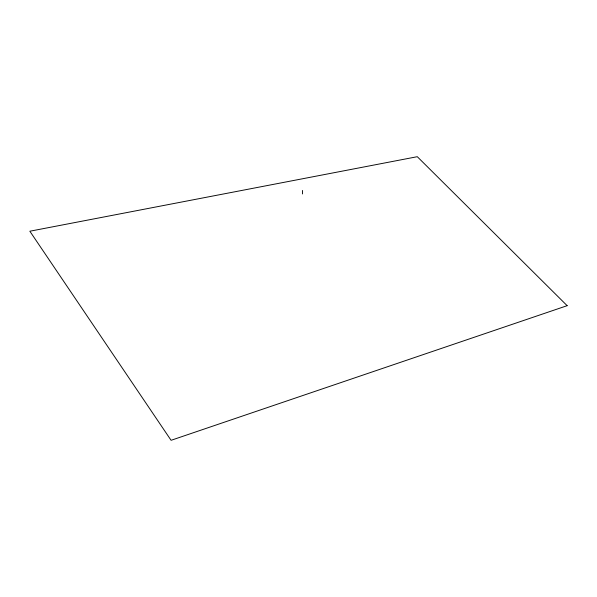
<?xml version="1.0" encoding="UTF-8"?>
<svg xmlns="http://www.w3.org/2000/svg" width="597" height="597" viewBox="0 0 597 597"><rect width="100%" height="100%" fill="white"/><g stroke="black" fill="none" stroke-linecap="round" stroke-linejoin="round"><path stroke-width="0.9" d="M302.545 193.958L302.552 190.458M567.15 305.679L171.078 440.302L29.85 231.218L417.288 156.698L567.15 305.679"/></g></svg>
